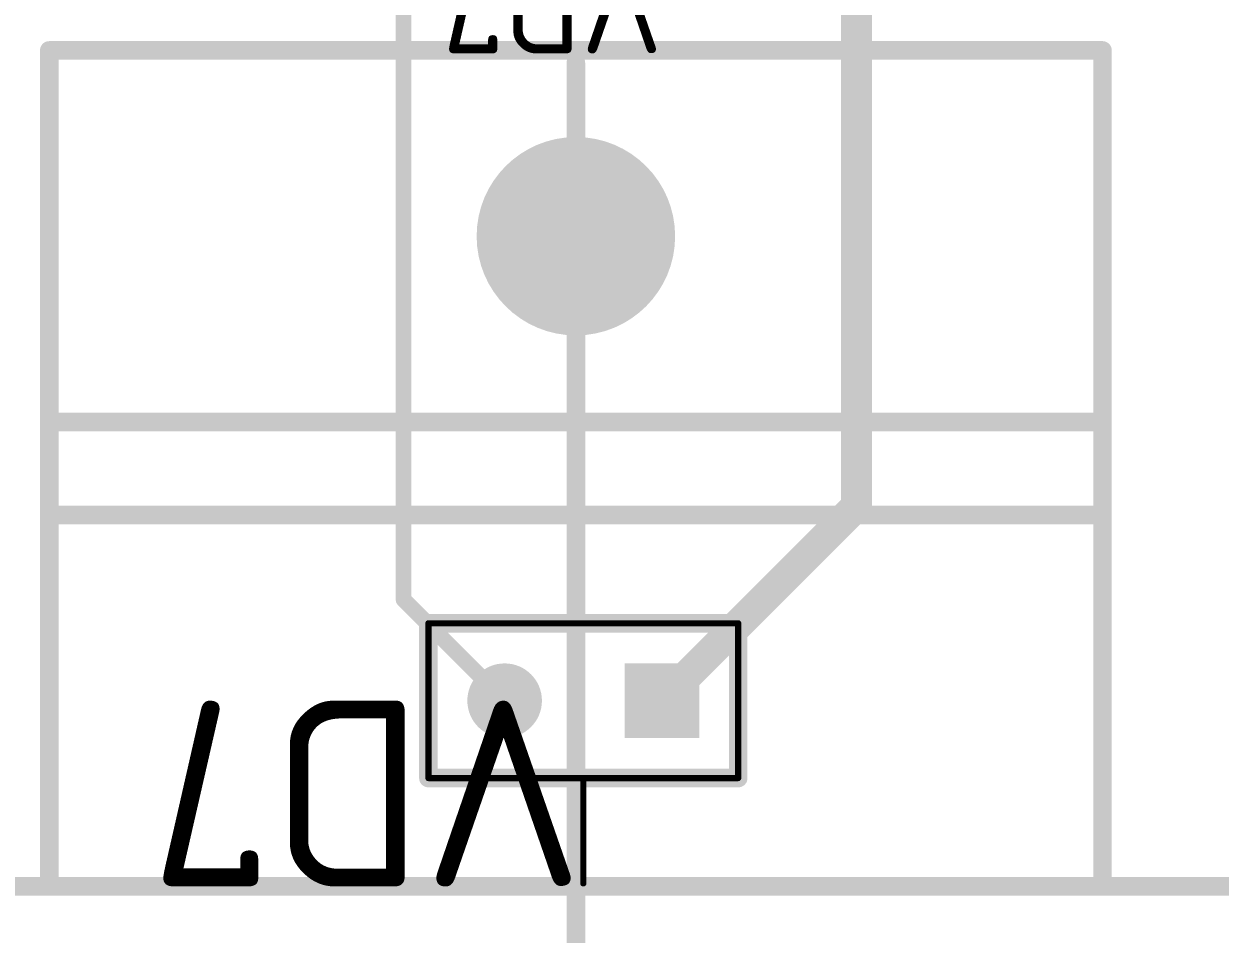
# Model space of a CAD drawing. Header units: inches. Extents: x 0 to 220, y -79 to 15.
# Drawn here: x 80.29 to 99.6, y -50.77 to -36.07 of the extents above; entities that cross this region are included whole.
import ezdxf

# ---------------------------------------------------------------- set-up
doc = ezdxf.new("R2010")
doc.units = ezdxf.units.IN
for name, color, linetype in [('Bottom Layer- Bottom', 5, 'Continuous'), ('Bottom Solder- Bot Mask', 6, 'Continuous'), ('Mechanical 1- Top Assy', 6, 'Continuous'), ('Mechanical 13', 56, 'Continuous'), ('Multi-Layer', 9, 'Continuous'), ('Top Layer- Top', 1, 'Continuous'), ('Top Overlay- Top Silk', 2, 'Continuous'), ('Top Solder- Top Mask', 216, 'Continuous')]:
    doc.layers.add(name, color=color, linetype=linetype)
doc.styles.add('GOST type B', font='', dxfattribs={"height": 0.2})
doc.styles.get('GOST type B').set_extended_font_data('GOST type B')

# ---------------------------------------------------------------- blocks, each defined once
blk = doc.blocks.new('SFH203_26')
at = {"layer": 'Bottom Layer- Bottom'}
blk.add_hatch(color=7, dxfattribs=at).paths.add_polyline_path([(-1.77, 0.5), (-0.77, 0.5), (-0.77, -0.5), (-1.77, -0.5)])
h = blk.add_hatch(color=7, dxfattribs=at)
edge = h.paths.add_edge_path()
edge.add_arc((1.27, 0), 0.5, 0, 360)
at = {"layer": 'Bottom Solder- Bot Mask'}
blk.add_hatch(color=7, dxfattribs=at).paths.add_polyline_path([(-1.872, 0.602), (-0.668, 0.602), (-0.668, -0.602), (-1.872, -0.602)])
h = blk.add_hatch(color=7, dxfattribs=at)
edge = h.paths.add_edge_path()
edge.add_arc((1.27, 0), 0.602, 0, 360)
at = {"layer": 'Multi-Layer'}
blk.add_hatch(color=9, dxfattribs=at).paths.add_polyline_path([(-1.77, 0.5), (-0.77, 0.5), (-0.77, -0.5), (-1.77, -0.5)])
h = blk.add_hatch(color=9, dxfattribs=at)
edge = h.paths.add_edge_path()
edge.add_arc((1.27, 0), 0.5, 0, 360)
at = {"layer": 'Top Layer- Top'}
blk.add_hatch(color=7, dxfattribs=at).paths.add_polyline_path([(-1.77, 0.5), (-0.77, 0.5), (-0.77, -0.5), (-1.77, -0.5)])
h = blk.add_hatch(color=7, dxfattribs=at)
edge = h.paths.add_edge_path()
edge.add_arc((1.27, 0), 0.5, 0, 360)
at = {"layer": 'Top Solder- Top Mask'}
blk.add_hatch(color=7, dxfattribs=at).paths.add_polyline_path([(-1.872, 0.602), (-0.668, 0.602), (-0.668, -0.602), (-1.872, -0.602)])
h = blk.add_hatch(color=7, dxfattribs=at)
edge = h.paths.add_edge_path()
edge.add_arc((1.27, 0), 0.602, 0, 360)
at = {"layer": 'Mechanical 13'}
for points in [[(-2.5, 1.25, 0.1, 0.1, 0), (-2.5, -1.25, 0.1, 0.1, 0)], [(2.5, 1.25, 0.1, 0.1, 0), (-2.5, 1.25, 0.1, 0.1, 0)], [(2.5, 1.25, 0.1, 0.1, 0), (2.5, -1.25, 0.1, 0.1, 0)], [(2.5, -1.25, 0.1, 0.1, 0), (-2.5, -1.25, 0.1, 0.1, 0)]]:
    blk.add_lwpolyline(points, format="xyseb", dxfattribs=at)
for points in [[(-2.525, 1.25, 0.05, 0.05, 1), (-2.475, 1.25, 0.05, 0.05, 1)], [(-2.525, 1.25, 0.05, 0.05, 1), (-2.475, 1.25, 0.05, 0.05, 1)], [(2.475, 1.25, 0.05, 0.05, 1), (2.525, 1.25, 0.05, 0.05, 1)], [(2.475, 1.25, 0.05, 0.05, 1), (2.525, 1.25, 0.05, 0.05, 1)], [(-2.525, -1.25, 0.05, 0.05, 1), (-2.475, -1.25, 0.05, 0.05, 1)], [(-2.525, -1.25, 0.05, 0.05, 1), (-2.475, -1.25, 0.05, 0.05, 1)], [(2.475, -1.25, 0.05, 0.05, 1), (2.525, -1.25, 0.05, 0.05, 1)], [(2.475, -1.25, 0.05, 0.05, 1), (2.525, -1.25, 0.05, 0.05, 1)]]:
    blk.add_lwpolyline(points, format="xyseb", close=True, dxfattribs=at)
at = {"layer": 'Top Overlay- Top Silk'}
for points in [[(0, 2.95, 0.1, 0.1, 0), (0, 1.25, 0.1, 0.1, 0)], [(-2.5, 1.25, 0.3, 0.3, 0), (-2.5, -1.25, 0.3, 0.3, 0)], [(2.5, 1.25, 0.3, 0.3, 0), (-2.5, 1.25, 0.3, 0.3, 0)], [(2.5, 1.25, 0.3, 0.3, 0), (2.5, -1.25, 0.3, 0.3, 0)], [(2.5, -1.25, 0.3, 0.3, 0), (-2.5, -1.25, 0.3, 0.3, 0)]]:
    blk.add_lwpolyline(points, format="xyseb", dxfattribs=at)
for points in [[(-0.025, 2.95, 0.05, 0.05, 1), (0.025, 2.95, 0.05, 0.05, 1)], [(-2.575, 1.25, 0.15, 0.15, 1), (-2.425, 1.25, 0.15, 0.15, 1)], [(-2.575, 1.25, 0.15, 0.15, 1), (-2.425, 1.25, 0.15, 0.15, 1)], [(2.425, 1.25, 0.15, 0.15, 1), (2.575, 1.25, 0.15, 0.15, 1)], [(2.425, 1.25, 0.15, 0.15, 1), (2.575, 1.25, 0.15, 0.15, 1)], [(-0.025, 1.25, 0.05, 0.05, 1), (0.025, 1.25, 0.05, 0.05, 1)], [(-2.575, -1.25, 0.15, 0.15, 1), (-2.425, -1.25, 0.15, 0.15, 1)], [(-2.575, -1.25, 0.15, 0.15, 1), (-2.425, -1.25, 0.15, 0.15, 1)], [(2.425, -1.25, 0.15, 0.15, 1), (2.575, -1.25, 0.15, 0.15, 1)], [(2.425, -1.25, 0.15, 0.15, 1), (2.575, -1.25, 0.15, 0.15, 1)]]:
    blk.add_lwpolyline(points, format="xyseb", close=True, dxfattribs=at)
at = {"layer": 'Mechanical 13', "style": 'GOST type B'}
blk.add_text('VD7', height=3, dxfattribs=at).set_placement((0, 0))
blk = doc.blocks.new('________65')
at = {"layer": 'Bottom Layer- Bottom'}
h = blk.add_hatch(color=7, dxfattribs=at)
edge = h.paths.add_edge_path()
edge.add_arc((39, 8.5), 1.5, 0, 360)
at = {"layer": 'Bottom Solder- Bot Mask'}
h = blk.add_hatch(color=7, dxfattribs=at)
edge = h.paths.add_edge_path()
edge.add_arc((39, 8.5), 1.602, 0, 360)
at = {"layer": 'Multi-Layer'}
h = blk.add_hatch(color=9, dxfattribs=at)
edge = h.paths.add_edge_path()
edge.add_arc((39, 8.5), 1.5, 0, 360)
at = {"layer": 'Top Layer- Top'}
h = blk.add_hatch(color=7, dxfattribs=at)
edge = h.paths.add_edge_path()
edge.add_arc((39, 8.5), 1.5, 0, 360)
at = {"layer": 'Top Solder- Top Mask'}
h = blk.add_hatch(color=7, dxfattribs=at)
edge = h.paths.add_edge_path()
edge.add_arc((39, 8.5), 1.602, 0, 360)
at = {"layer": 'Mechanical 1- Top Assy'}
blk.add_lwpolyline([(0.1, 8.5, 0.3, 0.3, 0), (41.8, 8.5, 0.3, 0.3, 0)], format="xyseb", dxfattribs=at)
blk.add_lwpolyline([(41.725, 8.5, 0.15, 0.15, 1), (41.875, 8.5, 0.15, 0.15, 1)], format="xyseb", close=True, dxfattribs=at)
at = {"layer": 'Top Overlay- Top Silk'}
for points in [[(28.65, 17, 0.3, 0.3, 0), (42, 17, 0.3, 0.3, 0)], [(34.5, 17, 0.3, 0.3, 0), (34.5, 0, 0.3, 0.3, 0)], [(36, 17, 0.3, 0.3, 0), (36, 0, 0.3, 0.3, 0)], [(42, 17, 0.3, 0.3, 0), (42, 0, 0.3, 0.3, 0)], [(28.65, 0, 0.3, 0.3, 0), (42, 0, 0.3, 0.3, 0)]]:
    blk.add_lwpolyline(points, format="xyseb", dxfattribs=at)
for points in [[(28.575, 17, 0.15, 0.15, 1), (28.725, 17, 0.15, 0.15, 1)], [(34.425, 17, 0.15, 0.15, 1), (34.575, 17, 0.15, 0.15, 1)], [(35.925, 17, 0.15, 0.15, 1), (36.075, 17, 0.15, 0.15, 1)], [(41.925, 17, 0.15, 0.15, 1), (42.075, 17, 0.15, 0.15, 1)], [(41.925, 17, 0.15, 0.15, 1), (42.075, 17, 0.15, 0.15, 1)], [(28.575, 0, 0.15, 0.15, 1), (28.725, 0, 0.15, 0.15, 1)], [(34.425, 0, 0.15, 0.15, 1), (34.575, 0, 0.15, 0.15, 1)], [(35.925, 0, 0.15, 0.15, 1), (36.075, 0, 0.15, 0.15, 1)], [(41.925, 0, 0.15, 0.15, 1), (42.075, 0, 0.15, 0.15, 1)], [(41.925, 0, 0.15, 0.15, 1), (42.075, 0, 0.15, 0.15, 1)]]:
    blk.add_lwpolyline(points, format="xyseb", close=True, dxfattribs=at)

msp = doc.modelspace()

# ---------------------------------------------------------------- linework, layer by layer
at = {"layer": 'Mechanical 1- Top Assy'}
msp.add_lwpolyline([(0, -50, 0.2, 0.2, 0), (220, -50, 0.2, 0.2, 0)], format="xyseb", dxfattribs=at)
at = {"layer": 'Mechanical 13'}
msp.add_lwpolyline([(0, -50, 0.3, 0.3, 0), (220, -50, 0.3, 0.3, 0)], format="xyseb", dxfattribs=at)
at = {"layer": 'Top Layer- Top'}
for points in [[(93.727, -43.863, 0.5, 0.5, 0), (93.727, -32.173, 0.5, 0.5, 0)], [(86.419, -45.369, 0.254, 0.254, 0), (86.419, -35.1, 0.254, 0.254, 0)], [(90.59, -47, 0.5, 0.5, 0), (93.727, -43.863, 0.5, 0.5, 0)], [(86.419, -45.369, 0.254, 0.254, 0), (88.05, -47, 0.254, 0.254, 0)]]:
    msp.add_lwpolyline(points, format="xyseb", dxfattribs=at)
for points in [[(93.602, -43.863, 0.25, 0.25, 1), (93.852, -43.863, 0.25, 0.25, 1)], [(93.602, -43.863, 0.25, 0.25, 1), (93.852, -43.863, 0.25, 0.25, 1)], [(86.356, -45.369, 0.127, 0.127, 1), (86.483, -45.369, 0.127, 0.127, 1)], [(86.356, -45.369, 0.127, 0.127, 1), (86.483, -45.369, 0.127, 0.127, 1)], [(87.986, -47, 0.127, 0.127, 1), (88.113, -47, 0.127, 0.127, 1)], [(90.465, -47, 0.25, 0.25, 1), (90.715, -47, 0.25, 0.25, 1)]]:
    msp.add_lwpolyline(points, format="xyseb", close=True, dxfattribs=at)

# ---------------------------------------------------------------- block references
for name, p, rotation in [('________65', (97.7, -78.5), 90), ('SFH203_26', (89.32, -47), 180)]:
    msp.add_blockref(name, p, dxfattribs=dict(rotation=rotation))

# ---------------------------------------------------------------- texts
at = {"layer": 'Top Overlay- Top Silk', "style": 'GOST type B'}
msp.add_text('VD7', height=1.524, rotation=180, dxfattribs=at).set_placement((90.597, -35.024))

doc.saveas('drawing.dxf')
